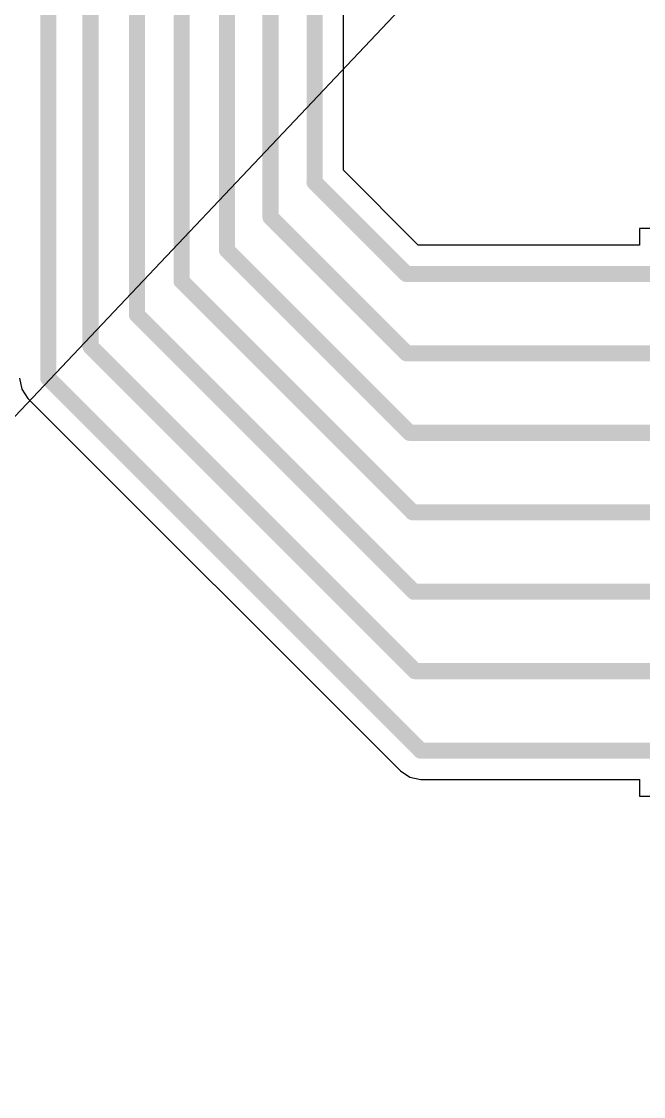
# Model space of a CAD drawing. Header units: inches. Extents: x 0 to 5032, y 0 to 5323.
# Drawn here: x 38.36 to 46.19, y 34.77 to 48.3 of the extents above; entities that cross this region are included whole.
import ezdxf

# ---------------------------------------------------------------- set-up
doc = ezdxf.new("R2010")
doc.units = ezdxf.units.IN
doc.layers.add('Top Layer', color=1, linetype='Continuous')
doc.layers.add('Top Solder', color=216, linetype='Continuous')

msp = doc.modelspace()

# ---------------------------------------------------------------- linework, layer by layer
at = {"layer": 'Top Layer'}
for p, q in [((42.411, 46.432), (42.411, 53.589)), ((43.353, 45.489), (42.411, 46.432)), ((48.043, 45.698), (46.138, 45.698)), ((46.138, 45.698), (46.138, 45.489)), ((46.138, 45.489), (43.353, 45.489)), ((38.333, 43.815), (38.361, 43.677)), ((38.361, 43.677), (38.439, 43.559)), ((38.439, 43.559), (43.128, 38.871)), ((43.128, 38.871), (43.128, 38.871)), ((43.128, 38.871), (43.246, 38.792)), ((43.246, 38.792), (43.384, 38.764)), ((43.384, 38.764), (43.384, 38.764)), ((43.384, 38.764), (46.138, 38.764)), ((46.138, 38.764), (46.138, 38.555)), ((46.138, 38.555), (46.28, 38.555))]:
    msp.add_line(p, q, dxfattribs=at)
for points in [[(38.696, 43.815, 0.203, 0.203, 0), (38.696, 58.54, 0.203, 0.203, 0)], [(39.227, 44.214, 0.203, 0.203, 0), (39.227, 58.373, 0.203, 0.203, 0)], [(39.812, 44.613, 0.203, 0.203, 0), (39.812, 58.179, 0.203, 0.203, 0)], [(40.375, 45.035, 0.203, 0.203, 0), (40.375, 57.942, 0.203, 0.203, 0)], [(40.945, 45.427, 0.203, 0.203, 0), (40.945, 57.768, 0.203, 0.203, 0)], [(41.493, 45.842, 0.203, 0.203, 0), (41.493, 57.53, 0.203, 0.203, 0)], [(42.048, 46.281, 0.203, 0.203, 0), (42.048, 57.36, 0.203, 0.203, 0)], [(42.048, 46.281, 0.203, 0.203, 0), (43.203, 45.127, 0.203, 0.203, 0)], [(41.493, 45.842, 0.203, 0.203, 0), (43.207, 44.127, 0.203, 0.203, 0)], [(40.945, 45.427, 0.203, 0.203, 0), (43.245, 43.127, 0.203, 0.203, 0)], [(43.203, 45.127, 0.203, 0.203, 0), (46.621, 45.127, 0.203, 0.203, 0)], [(40.375, 45.035, 0.203, 0.203, 0), (43.283, 42.127, 0.203, 0.203, 0)], [(39.812, 44.613, 0.203, 0.203, 0), (43.298, 41.127, 0.203, 0.203, 0)], [(39.227, 44.214, 0.203, 0.203, 0), (43.314, 40.127, 0.203, 0.203, 0)], [(43.207, 44.127, 0.203, 0.203, 0), (46.621, 44.127, 0.203, 0.203, 0)], [(38.696, 43.815, 0.203, 0.203, 0), (43.384, 39.127, 0.203, 0.203, 0)], [(43.245, 43.127, 0.203, 0.203, 0), (46.621, 43.127, 0.203, 0.203, 0)], [(43.283, 42.127, 0.203, 0.203, 0), (46.621, 42.127, 0.203, 0.203, 0)], [(43.298, 41.127, 0.203, 0.203, 0), (46.621, 41.127, 0.203, 0.203, 0)], [(43.314, 40.127, 0.203, 0.203, 0), (46.621, 40.127, 0.203, 0.203, 0)], [(43.384, 39.127, 0.203, 0.203, 0), (46.621, 39.127, 0.203, 0.203, 0)]]:
    msp.add_lwpolyline(points, format="xyseb", dxfattribs=at)
for points in [[(41.997, 46.281, 0.102, 0.102, 1), (42.099, 46.281, 0.102, 0.102, 1)], [(41.997, 46.281, 0.102, 0.102, 1), (42.099, 46.281, 0.102, 0.102, 1)], [(41.442, 45.842, 0.102, 0.102, 1), (41.544, 45.842, 0.102, 0.102, 1)], [(41.442, 45.842, 0.102, 0.102, 1), (41.544, 45.842, 0.102, 0.102, 1)], [(40.894, 45.427, 0.102, 0.102, 1), (40.996, 45.427, 0.102, 0.102, 1)], [(40.894, 45.427, 0.102, 0.102, 1), (40.996, 45.427, 0.102, 0.102, 1)], [(43.152, 45.127, 0.102, 0.102, 1), (43.253, 45.127, 0.102, 0.102, 1)], [(43.152, 45.127, 0.102, 0.102, 1), (43.253, 45.127, 0.102, 0.102, 1)], [(40.324, 45.035, 0.102, 0.102, 1), (40.425, 45.035, 0.102, 0.102, 1)], [(40.324, 45.035, 0.102, 0.102, 1), (40.425, 45.035, 0.102, 0.102, 1)], [(39.761, 44.613, 0.102, 0.102, 1), (39.863, 44.613, 0.102, 0.102, 1)], [(39.761, 44.613, 0.102, 0.102, 1), (39.863, 44.613, 0.102, 0.102, 1)], [(39.176, 44.214, 0.102, 0.102, 1), (39.278, 44.214, 0.102, 0.102, 1)], [(39.176, 44.214, 0.102, 0.102, 1), (39.278, 44.214, 0.102, 0.102, 1)], [(43.157, 44.127, 0.102, 0.102, 1), (43.258, 44.127, 0.102, 0.102, 1)], [(43.157, 44.127, 0.102, 0.102, 1), (43.258, 44.127, 0.102, 0.102, 1)], [(38.645, 43.815, 0.102, 0.102, 1), (38.747, 43.815, 0.102, 0.102, 1)], [(38.645, 43.815, 0.102, 0.102, 1), (38.747, 43.815, 0.102, 0.102, 1)], [(43.194, 43.127, 0.102, 0.102, 1), (43.296, 43.127, 0.102, 0.102, 1)], [(43.194, 43.127, 0.102, 0.102, 1), (43.296, 43.127, 0.102, 0.102, 1)], [(43.232, 42.127, 0.102, 0.102, 1), (43.333, 42.127, 0.102, 0.102, 1)], [(43.232, 42.127, 0.102, 0.102, 1), (43.333, 42.127, 0.102, 0.102, 1)], [(43.247, 41.127, 0.102, 0.102, 1), (43.349, 41.127, 0.102, 0.102, 1)], [(43.247, 41.127, 0.102, 0.102, 1), (43.349, 41.127, 0.102, 0.102, 1)], [(43.263, 40.127, 0.102, 0.102, 1), (43.365, 40.127, 0.102, 0.102, 1)], [(43.263, 40.127, 0.102, 0.102, 1), (43.365, 40.127, 0.102, 0.102, 1)], [(43.333, 39.127, 0.102, 0.102, 1), (43.435, 39.127, 0.102, 0.102, 1)], [(43.333, 39.127, 0.102, 0.102, 1), (43.435, 39.127, 0.102, 0.102, 1)]]:
    msp.add_lwpolyline(points, format="xyseb", close=True, dxfattribs=at)
at = {"layer": 'Top Solder'}
msp.add_line((3.115, 6.162), (5032.339, 5323.237), dxfattribs=at)

doc.saveas('drawing.dxf')
